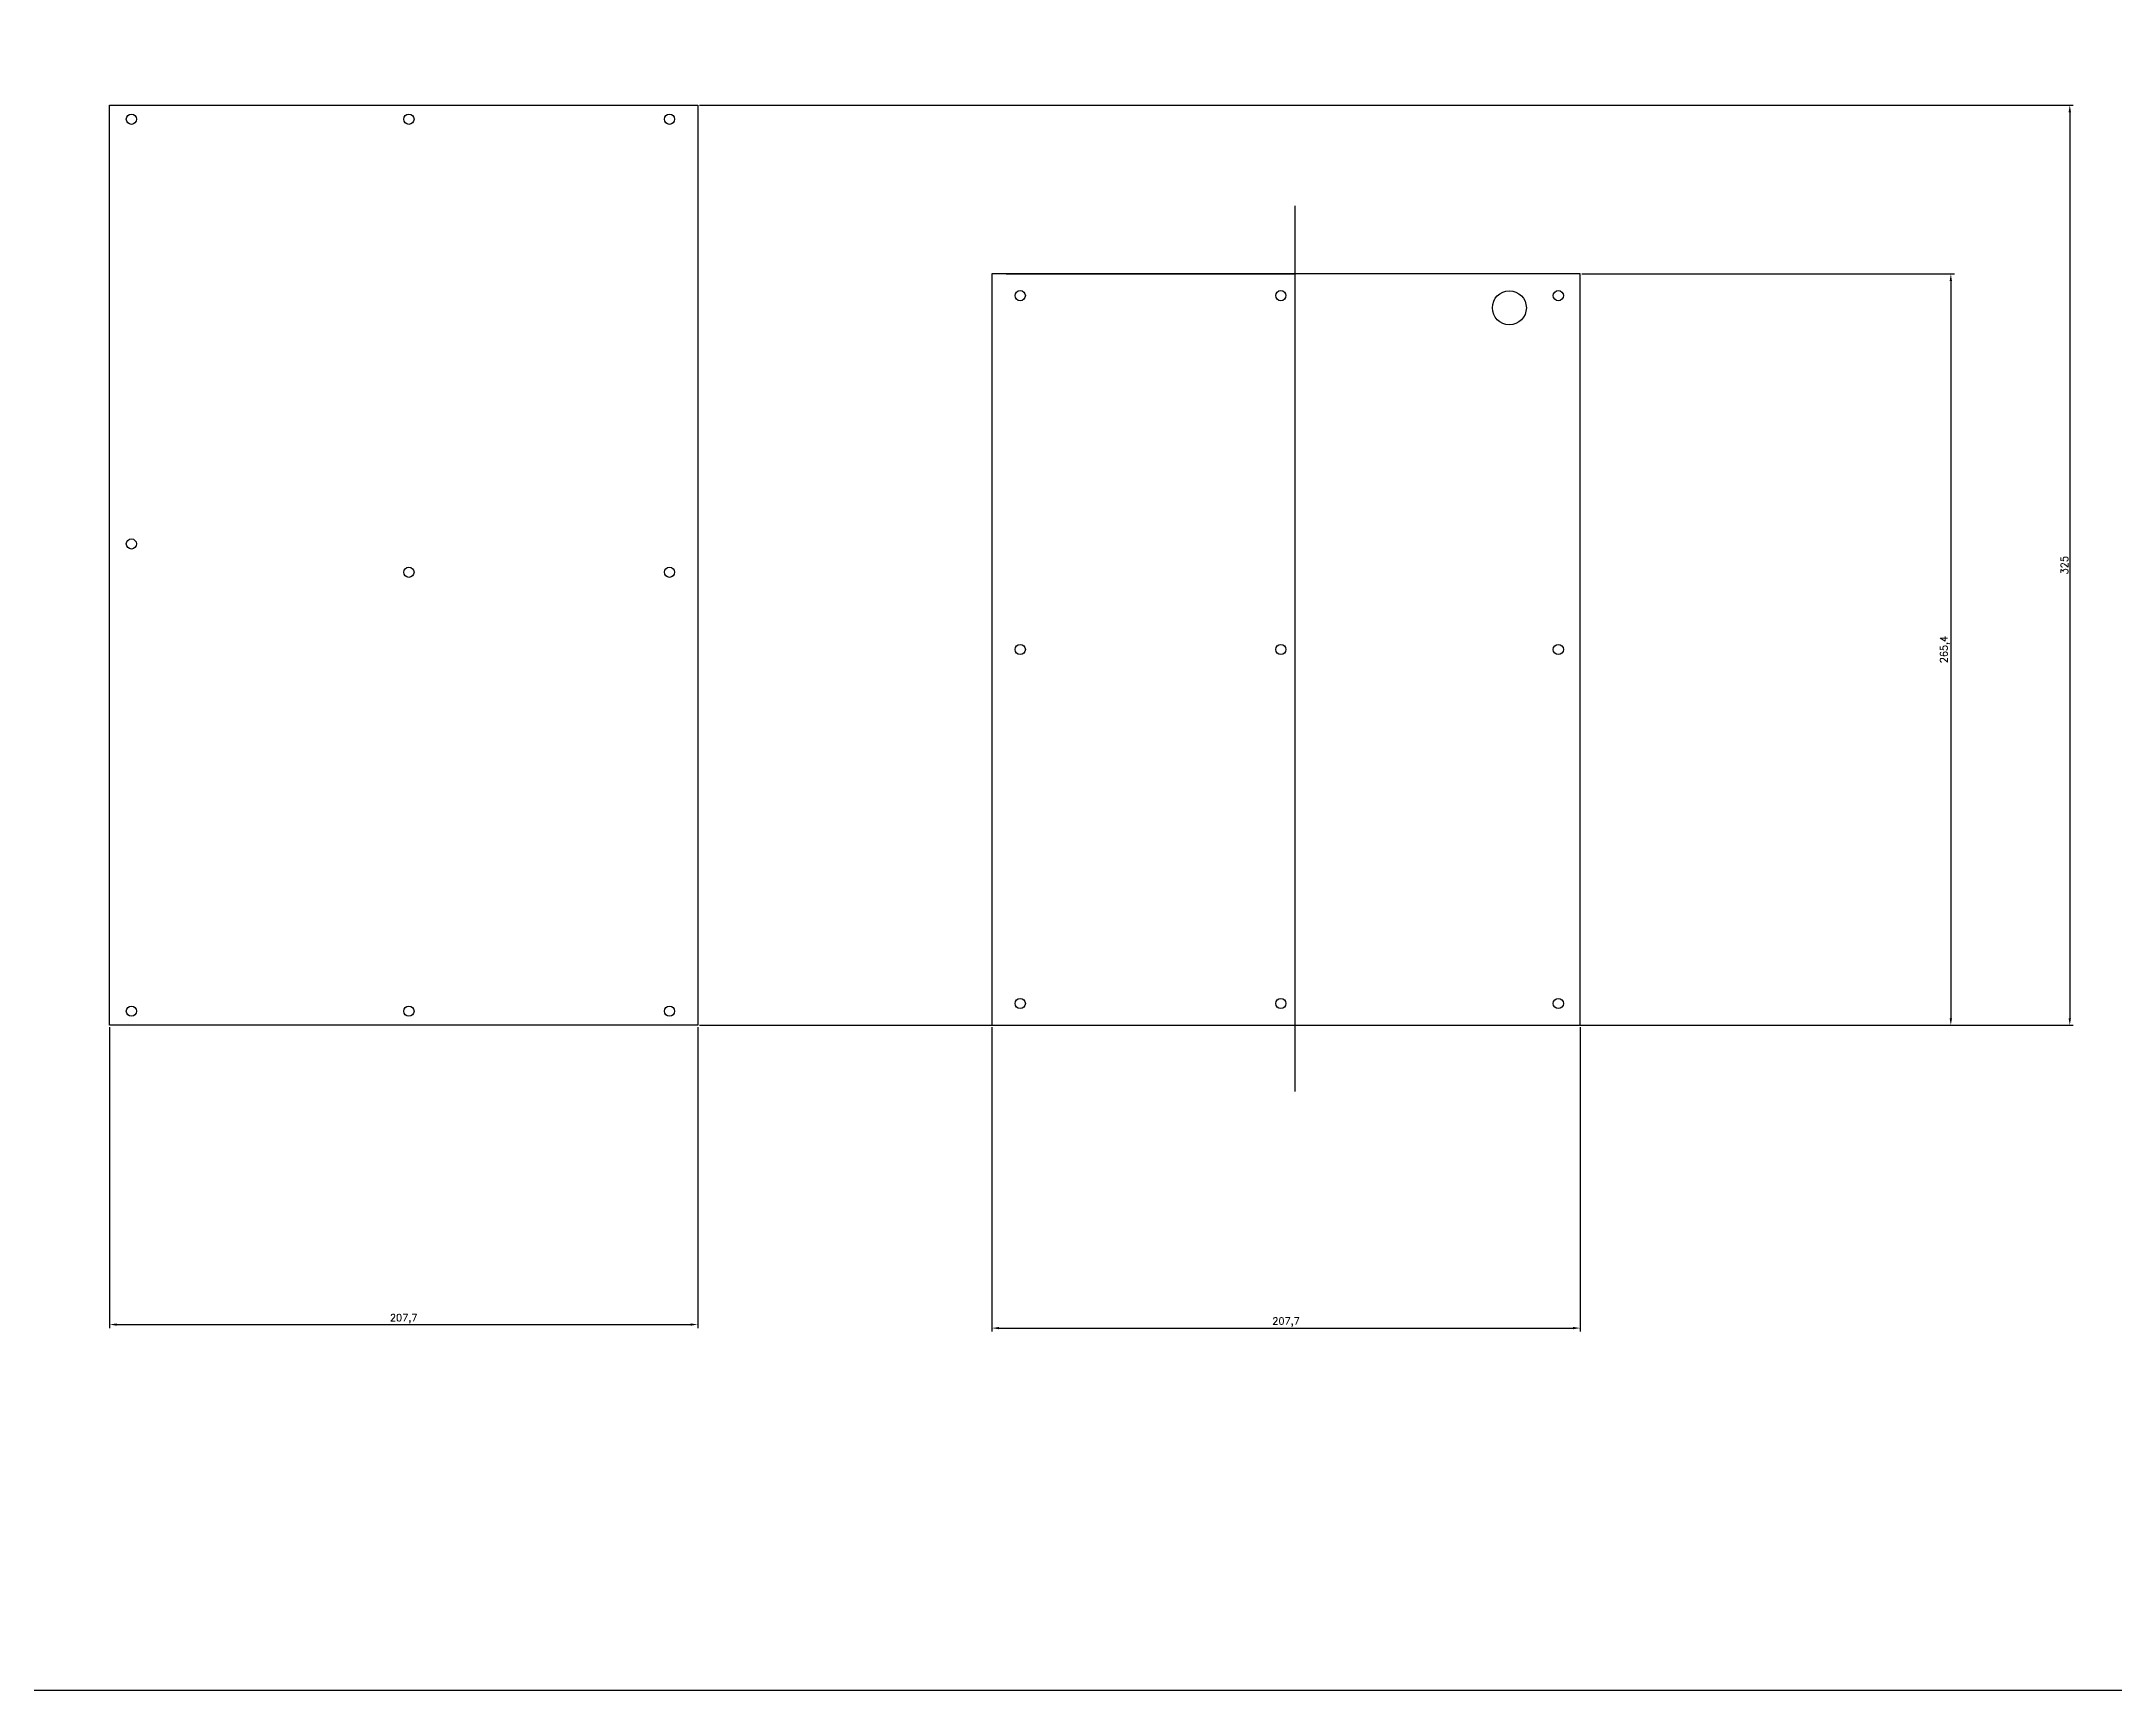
# Model space of a CAD drawing. Header units: millimetres. Extents: x -451 to 3969, y -944 to 930.
# Drawn here: x 2513 to 3245, y -235 to 347 of the extents above; entities that cross this region are included whole.
import ezdxf

# ---------------------------------------------------------------- set-up
doc = ezdxf.new("R2010")
doc.units = ezdxf.units.MM
doc.layers.add('主板托开孔', color=7, linetype='Continuous')
doc.styles.get("Standard").update_dxf_attribs({"font": 'txt', "bigfont": 'gbcbig.shx'})
doc.dimstyles.new('ISO-25', dxfattribs={"dimtxt": 2.5, "dimasz": 2.5, "dimexe": 1.25, "dimexo": 0.625, "dimtad": 1, "dimtxsty": 'Standard', "dimcen": 2.5, "dimadec": 0, "dimazin": 0, "dimtfac": 1, "dimtmove": 0, "dimatfit": 3, "dimfxl": 0, "dimarcsym": 0})

# ---------------------------------------------------------------- blocks, each defined once
blk = doc.blocks.new('*D9')
at = {"color": 0, "lineweight": -2, "transparency": 16777216}
for p, q in [((2537.47, -0.62), (2537.47, -106.95)), ((2745.17, -0.62), (2745.17, -106.95)), ((2539.97, -105.7), (2742.67, -105.7))]:
    blk.add_line(p, q, dxfattribs=at)
at = {"color": 0, "transparency": 16777216}
for points in [[(2539.97, -105.29), (2539.97, -106.12), (2537.47, -105.7)], [(2742.67, -105.29), (2742.67, -106.12), (2745.17, -105.7)]]:
    blk.add_solid(points, dxfattribs=at)
at = {"layer": 'Defpoints', "color": 0, "transparency": 16777216}
for p in [(2537.47, 0), (2745.17, 0), (2745.17, -105.7)]:
    blk.add_point(p, dxfattribs=at)
at = {"color": 0, "transparency": 16777216, "insert": (2641.32, -103.62), "char_height": 2.5, "attachment_point": 5}
blk.add_mtext('207,7', dxfattribs=at)
blk = doc.blocks.new('*D10')
at = {"color": 0, "lineweight": -2, "transparency": 16777216}
for p, q in [((2849.02, -0.62), (2849.02, -108.2)), ((3056.72, -0.62), (3056.72, -108.2)), ((2851.52, -106.95), (3054.22, -106.95))]:
    blk.add_line(p, q, dxfattribs=at)
at = {"color": 0, "transparency": 16777216}
for points in [[(2851.52, -106.54), (2851.52, -107.37), (2849.02, -106.95)], [(3054.22, -106.54), (3054.22, -107.37), (3056.72, -106.95)]]:
    blk.add_solid(points, dxfattribs=at)
at = {"layer": 'Defpoints', "color": 0, "transparency": 16777216}
for p in [(2849.02, 0), (3056.72, 0), (3056.72, -106.95)]:
    blk.add_point(p, dxfattribs=at)
at = {"color": 0, "transparency": 16777216, "insert": (2952.87, -104.87), "char_height": 2.5, "attachment_point": 5}
blk.add_mtext('207,7', dxfattribs=at)
blk = doc.blocks.new('*D12')
at = {"color": 0, "lineweight": -2, "transparency": 16777216}
for p, q in [((2745.79, 325), (3230.85, 325)), ((3229.6, 322.5), (3229.6, 2.5)), ((2745.79, 0), (3230.85, 0))]:
    blk.add_line(p, q, dxfattribs=at)
at = {"color": 0, "transparency": 16777216}
for points in [[(3229.19, 322.5), (3230.02, 322.5), (3229.6, 325)], [(3229.19, 2.5), (3230.02, 2.5), (3229.6, 0)]]:
    blk.add_solid(points, dxfattribs=at)
at = {"layer": 'Defpoints', "color": 0, "transparency": 16777216}
for p in [(2745.17, 325), (2745.17, 0), (3229.6, 0)]:
    blk.add_point(p, dxfattribs=at)
at = {"color": 0, "transparency": 16777216, "insert": (3227.73, 162.5), "char_height": 2.5, "attachment_point": 5, "rotation": 90}
blk.add_mtext('325', dxfattribs=at)
blk = doc.blocks.new('*D13')
at = {"color": 0, "lineweight": -2, "transparency": 16777216}
for p, q in [((3057.34, 265.4), (3188.86, 265.4)), ((3187.61, 262.9), (3187.61, 2.5)), ((3057.34, 0), (3188.86, 0))]:
    blk.add_line(p, q, dxfattribs=at)
at = {"color": 0, "transparency": 16777216}
for points in [[(3187.19, 262.9), (3188.02, 262.9), (3187.61, 265.4)], [(3187.19, 2.5), (3188.02, 2.5), (3187.61, 0)]]:
    blk.add_solid(points, dxfattribs=at)
at = {"layer": 'Defpoints', "color": 0, "transparency": 16777216}
for p in [(3056.72, 265.4), (3056.72, 0), (3187.61, 0)]:
    blk.add_point(p, dxfattribs=at)
at = {"color": 0, "transparency": 16777216, "insert": (3185.52, 132.7), "char_height": 2.5, "attachment_point": 5, "rotation": 90}
blk.add_mtext('265,4', dxfattribs=at)

msp = doc.modelspace()

# ---------------------------------------------------------------- linework, layer by layer
for p, q in [((2956.018, 289.416), (2956.018, -23.389)), ((2854.018, 265.4), (2956.018, 265.4))]:
    msp.add_line(p, q)
msp.add_lwpolyline([(1703.334, 929.936), (3968.907, 929.936), (3968.907, -234.97), (1703.334, -234.97)], close=True)
msp.add_circle((3031.718, 253.4), 6)
at = {"layer": '主板托开孔'}
for points in [[(2745.168, 0), (2537.468, 0), (2537.468, 325), (2745.168, 325)], [(2849.018, 265.4), (2849.018, 0), (3056.718, 0), (3056.718, 265.4)]]:
    msp.add_lwpolyline(points, close=True, dxfattribs=at)
for centre in [(2545.168, 320), (2643.168, 320), (2735.168, 320), (2859.018, 257.7), (2951.018, 257.7), (3049.018, 257.7), (2545.168, 170), (2643.168, 160), (2735.168, 160), (2859.018, 132.7), (2951.018, 132.7), (3049.018, 132.7), (2859.018, 7.7), (2951.018, 7.7), (3049.018, 7.7), (2545.168, 5), (2643.168, 5), (2735.168, 5)]:
    msp.add_circle(centre, 1.8, dxfattribs=at)

# ---------------------------------------------------------------- dimensions: what is measured, and where the dimension line sits
for p1, p2, distance, picture, middle in [((2745.168, 325), (2745.168, 0), 484.436, '*D12', (3227.73, 162.5)), ((3056.718, 265.4), (3056.718, 0), 130.89, '*D13', (3185.525, 132.7))]:
    dim = msp.add_aligned_dim(p1=p1, p2=p2, distance=distance, dimstyle='ISO-25', override={"dimfxl": 1.25})
    dim.commit()
    dim.dimension.update_dxf_attribs({"geometry": picture, "text_midpoint": middle})
for base, p1, p2, picture, middle in [((2745.168, -105.703), (2537.468, 0), (2745.168, 0), '*D9', (2641.318, -103.619)), ((3056.718, -106.953), (2849.018, 0), (3056.718, 0), '*D10', (2952.868, -104.869))]:
    dim = msp.add_linear_dim(base=base, p1=p1, p2=p2, dimstyle='ISO-25', override={"dimfxl": 1.25})
    dim.commit()
    dim.dimension.update_dxf_attribs({"geometry": picture, "text_midpoint": middle})

doc.saveas('drawing.dxf')
